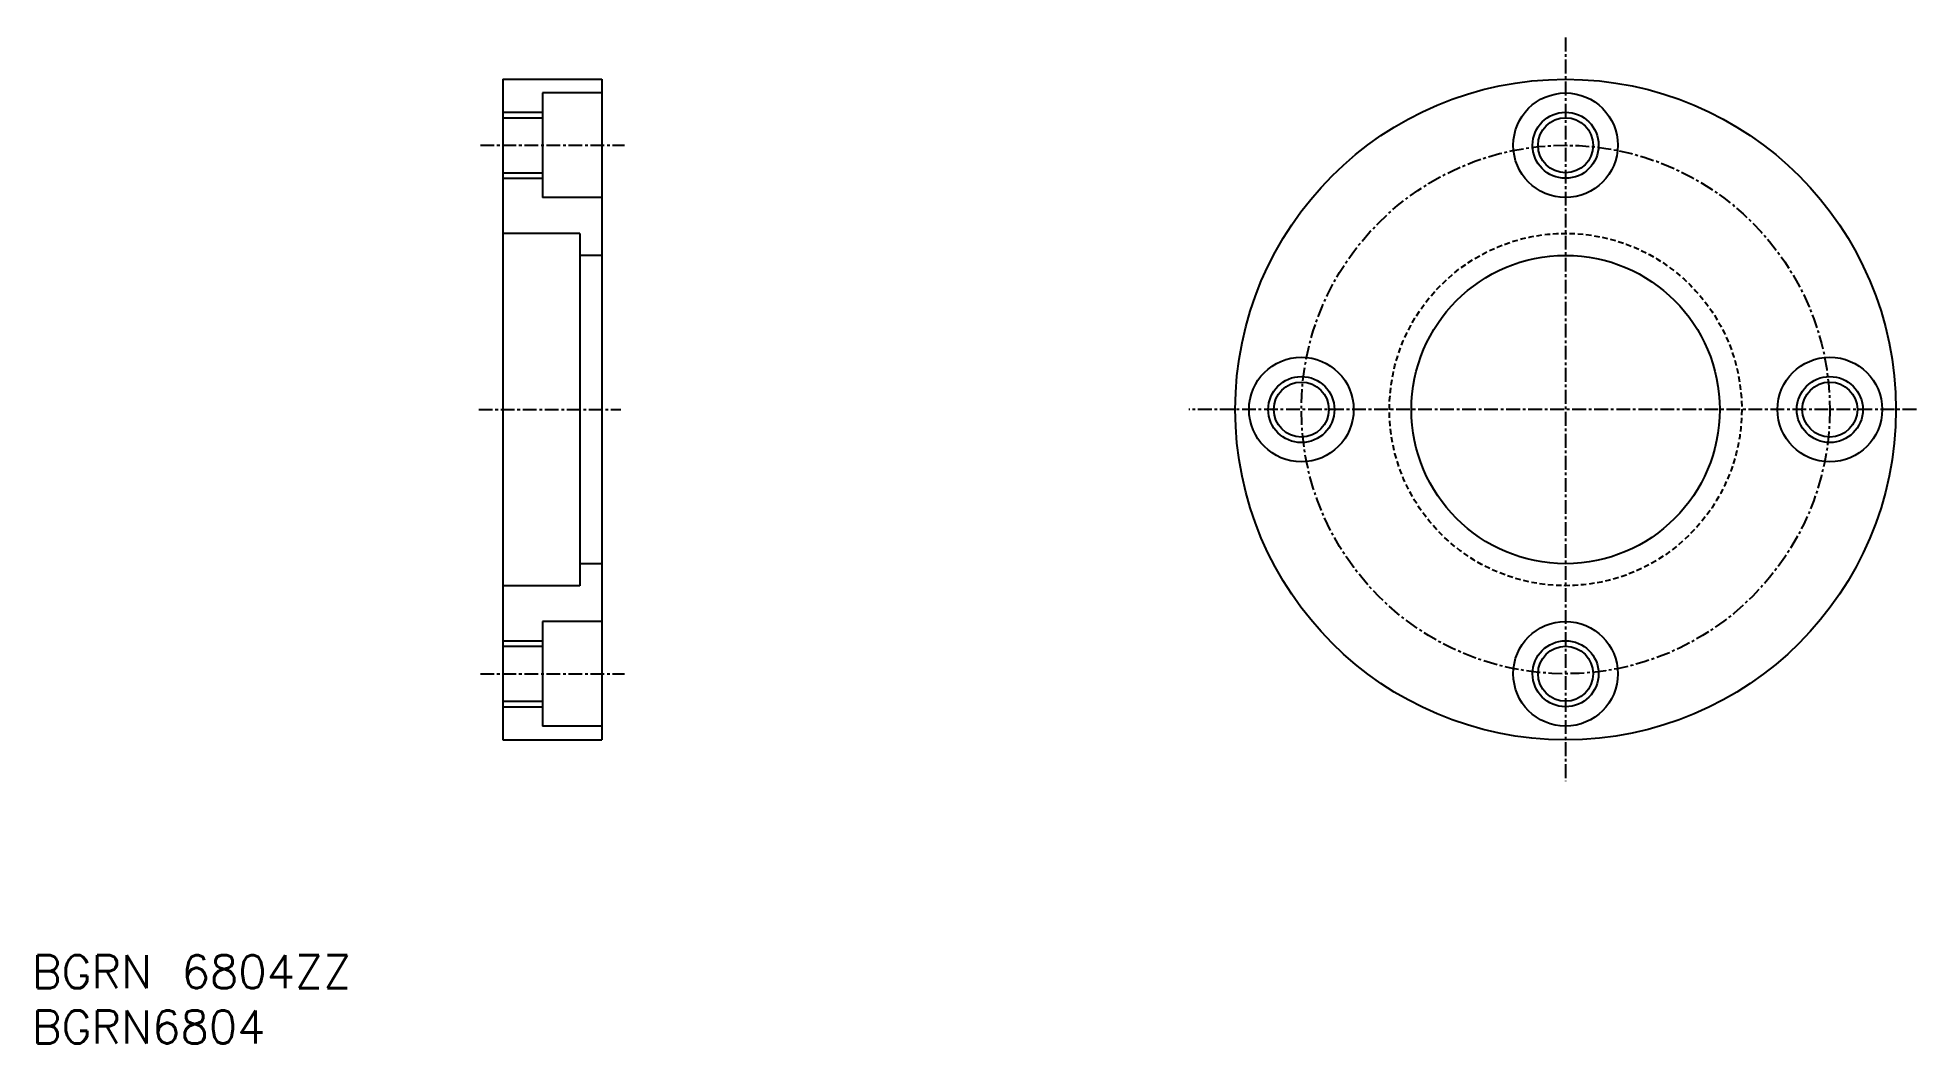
# Model space of a CAD drawing. Extents: x 45 to 216, y 37 to 129.
import ezdxf
from ezdxf.enums import TextEntityAlignment as Align

# ---------------------------------------------------------------- set-up
doc = ezdxf.new("R2010")
doc.units = 0
doc.linetypes.add('CENTER', pattern=[2, 1.25, -0.25, 0.25, -0.25])
doc.linetypes.add('DASHED', pattern=[0.75, 0.5, -0.25])
doc.layers.get('0').update_dxf_attribs({"linetype": 'CONTINUOUS'})
doc.layers.add('CENTER', color=1, linetype='CENTER')
doc.styles.get("Standard").update_dxf_attribs({"font": 'txt.shx', "bigfont": 'extfont.shx'})

msp = doc.modelspace()

# ---------------------------------------------------------------- linework, layer by layer
at = {"color": 7, "linetype": 'CONTINUOUS'}
for p, q in [((87.56, 124.87), (87.56, 64.87)), ((87.56, 124.87), (96.56, 124.87)), ((96.56, 124.87), (96.56, 64.87)), ((96.56, 123.62), (91.16, 123.62)), ((91.16, 123.62), (91.16, 114.12)), ((87.56, 121.37), (91.16, 121.37)), ((87.56, 116.37), (91.16, 116.37)), ((96.56, 114.12), (91.16, 114.12)), ((94.56, 110.87), (87.56, 110.87)), ((94.56, 110.87), (94.56, 78.87)), ((96.56, 108.87), (94.56, 108.87)), ((96.56, 80.87), (94.56, 80.87)), ((94.56, 78.87), (87.56, 78.87)), ((91.16, 75.62), (91.16, 66.12)), ((96.56, 75.62), (91.16, 75.62)), ((87.56, 73.37), (91.16, 73.37)), ((87.56, 68.37), (91.16, 68.37)), ((87.56, 64.87), (96.56, 64.87)), ((96.56, 66.12), (91.16, 66.12))]:
    msp.add_line(p, q, dxfattribs=at)
at = {"color": 3, "linetype": 'CONTINUOUS'}
for p, q in [((87.56, 121.87), (91.16, 121.87)), ((87.56, 115.87), (91.16, 115.87)), ((87.56, 73.87), (91.16, 73.87)), ((87.56, 67.87), (91.16, 67.87))]:
    msp.add_line(p, q, dxfattribs=at)
at = {"color": 7, "linetype": 'CONTINUOUS'}
for centre, radius in [((184.08, 94.87), 30), ((184.08, 118.87), 4.75), ((184.08, 118.87), 2.5), ((184.08, 94.87), 14), ((160.08, 94.87), 4.75), ((208.08, 94.87), 4.75), ((160.08, 94.87), 2.5), ((208.08, 94.87), 2.5), ((184.08, 70.87), 4.75), ((184.08, 70.87), 2.5)]:
    msp.add_circle(centre, radius, dxfattribs=at)
at = {"color": 3, "linetype": 'CONTINUOUS'}
for centre in [(184.08, 118.87), (160.08, 94.87), (208.08, 94.87), (184.08, 70.87)]:
    msp.add_circle(centre, 3, dxfattribs=at)
at = {"color": 3, "linetype": 'DASHED'}
msp.add_circle((184.08, 94.87), 16, dxfattribs=at)
at = {"layer": 'CENTER', "color": 1, "linetype": 'CENTER'}
for p, q in [((184.08, 128.65), (184.08, 61.13)), ((85.52, 118.87), (98.59, 118.87)), ((85.37, 94.87), (98.26, 94.87)), ((215.94, 94.87), (149.86, 94.87)), ((85.52, 70.87), (98.59, 70.87))]:
    msp.add_line(p, q, dxfattribs=at)
msp.add_circle((184.08, 94.87), 24, dxfattribs=at)

# ---------------------------------------------------------------- texts
at = {"color": 7, "linetype": 'CONTINUOUS'}
for s, p in [('BGRN 6804ZZ', (44.78, 43.8)), ('BGRN6804', (44.78, 38.8))]:
    msp.add_text(s, height=3, dxfattribs=at).set_placement(p, align=Align.MIDDLE_LEFT)

doc.saveas('drawing.dxf')
